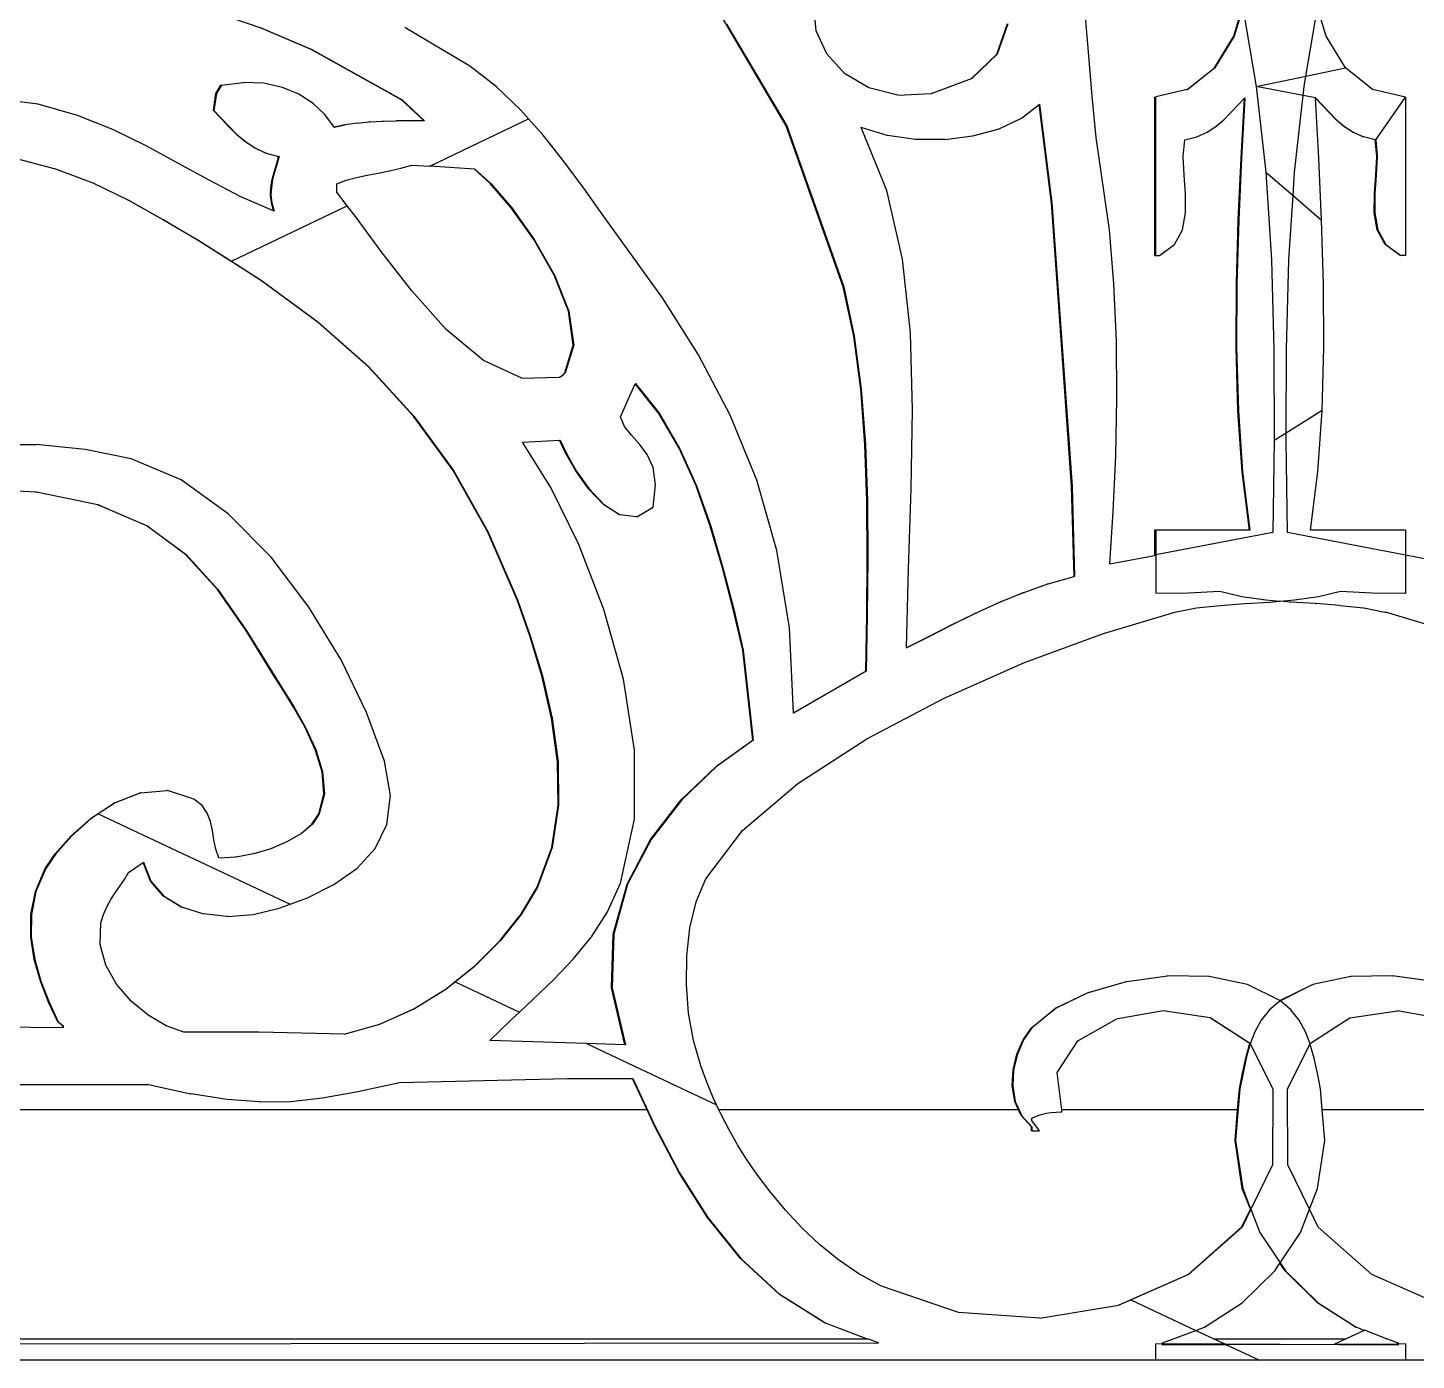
# Model space of a CAD drawing. Header units: inches. Extents: x -2812 to 9774, y -15726 to -746.
# Drawn here: x 3383.35 to 3397.07, y -9231.16 to -9218 of the extents above; entities that cross this region are included whole.
import ezdxf

# ---------------------------------------------------------------- set-up
doc = ezdxf.new("R2010")
doc.units = ezdxf.units.IN
doc.header["$LTSCALE"] = 17
doc.header["$MEASUREMENT"] = 0
doc.layers.add('OUTLINE', color=1, linetype='Continuous', lineweight=25)

# ---------------------------------------------------------------- blocks, each defined once
blk = doc.blocks.new('fddd')
for p, q in [((-505.648, -3281.932), (-506.447, -3280.582)), ((-510.836, -3280.968), (-511.416, -3280.771)), ((-505.353, -3280.993), (-505.375, -3280.745)), ((-502.657, -3281.241), (-502.693, -3280.855)), ((-501.227, -3281.047), (-501.142, -3280.766)), ((-501.138, -3280.766), (-501.223, -3281.047)), ((-501.138, -3280.766), (-501.004, -3281.546)), ((-500.514, -3281.442), (-500.398, -3280.766)), ((-500.313, -3281.047), (-500.398, -3280.766)), ((-510.832, -3280.968), (-510.836, -3280.968)), ((-510.343, -3281.179), (-510.836, -3280.968)), ((-510.832, -3280.968), (-510.338, -3281.179)), ((-508.776, -3281.345), (-509.419, -3280.961)), ((-506.238, -3280.928), (-505.643, -3281.932)), ((-505.248, -3281.223), (-505.353, -3280.993)), ((-503.569, -3281.224), (-503.463, -3280.927)), ((-503.459, -3280.927), (-503.564, -3281.224)), ((-501.417, -3281.359), (-501.227, -3281.047)), ((-501.223, -3281.047), (-501.412, -3281.359)), ((-501.227, -3281.047), (-501.223, -3281.047)), ((-500.123, -3281.359), (-500.313, -3281.047)), ((-509.45, -3281.677), (-510.343, -3281.179)), ((-510.338, -3281.179), (-510.343, -3281.179)), ((-510.338, -3281.179), (-509.445, -3281.677)), ((-505.072, -3281.417), (-505.248, -3281.223)), ((-503.819, -3281.467), (-503.569, -3281.224)), ((-503.564, -3281.224), (-503.815, -3281.467)), ((-503.564, -3281.224), (-503.569, -3281.224)), ((-502.626, -3281.64), (-502.657, -3281.241)), ((-508.515, -3281.545), (-508.776, -3281.345)), ((-504.834, -3281.558), (-505.072, -3281.417)), ((-501.686, -3281.574), (-501.417, -3281.359)), ((-501.413, -3281.36), (-501.681, -3281.574)), ((-501.413, -3281.36), (-501.417, -3281.359)), ((-501.413, -3281.36), (-501.412, -3281.359)), ((-500.514, -3281.442), (-500.123, -3281.359)), ((-499.854, -3281.574), (-500.123, -3281.359)), ((-511.285, -3281.615), (-511.235, -3281.532)), ((-511.231, -3281.532), (-511.28, -3281.615)), ((-511.231, -3281.532), (-511.235, -3281.532)), ((-511.231, -3281.532), (-511.016, -3281.505)), ((-511.016, -3281.505), (-511.012, -3281.505)), ((-511.011, -3281.505), (-511.012, -3281.505)), ((-510.81, -3281.513), (-511.011, -3281.505)), ((-510.627, -3281.554), (-510.81, -3281.513)), ((-510.466, -3281.621), (-510.627, -3281.554)), ((-508.275, -3281.774), (-508.515, -3281.545)), ((-504.213, -3281.615), (-503.819, -3281.467)), ((-503.815, -3281.467), (-503.819, -3281.467)), ((-501.004, -3281.546), (-500.514, -3281.442)), ((-501.004, -3281.546), (-500.91, -3282.389)), ((-500.541, -3281.633), (-501.004, -3281.546)), ((-500.541, -3281.633), (-500.532, -3281.546)), ((-500.532, -3281.546), (-500.514, -3281.442)), ((-513.041, -3281.718), (-513.845, -3281.619)), ((-511.31, -3281.781), (-511.285, -3281.615)), ((-511.28, -3281.615), (-511.305, -3281.781)), ((-511.28, -3281.615), (-511.285, -3281.615)), ((-510.325, -3281.712), (-510.466, -3281.621)), ((-509.445, -3281.677), (-509.45, -3281.677)), ((-509.227, -3281.884), (-509.45, -3281.677)), ((-509.445, -3281.677), (-509.222, -3281.884)), ((-504.545, -3281.629), (-504.834, -3281.558)), ((-504.545, -3281.629), (-504.218, -3281.615)), ((-504.213, -3281.615), (-504.218, -3281.615)), ((-502.587, -3282.048), (-502.626, -3281.64)), ((-502.011, -3281.65), (-501.996, -3281.648)), ((-502.011, -3281.65), (-502.011, -3283.213)), ((-501.996, -3281.671), (-502.011, -3281.65)), ((-501.686, -3281.574), (-501.996, -3281.648)), ((-501.996, -3281.671), (-501.996, -3281.648)), ((-501.996, -3283.213), (-501.996, -3281.671)), ((-501.686, -3281.574), (-501.681, -3281.574)), ((-501.187, -3281.729), (-501.121, -3281.661)), ((-501.154, -3282.251), (-501.121, -3281.661)), ((-501.116, -3281.656), (-501.149, -3282.251)), ((-501.121, -3281.661), (-501.116, -3281.656)), ((-500.626, -3282.389), (-500.541, -3281.633)), ((-500.419, -3281.656), (-500.541, -3281.633)), ((-500.419, -3281.656), (-500.348, -3281.729)), ((-500.419, -3281.661), (-500.419, -3281.656)), ((-500.353, -3281.729), (-500.419, -3281.661)), ((-500.386, -3282.251), (-500.419, -3281.661)), ((-499.529, -3281.65), (-499.854, -3281.574)), ((-499.824, -3282.071), (-499.529, -3281.65)), ((-499.529, -3281.65), (-499.529, -3283.213)), ((-512.654, -3281.83), (-513.041, -3281.718)), ((-512.302, -3281.97), (-512.654, -3281.83)), ((-511.233, -3281.86), (-511.31, -3281.781)), ((-511.305, -3281.781), (-511.31, -3281.781)), ((-511.305, -3281.781), (-511.229, -3281.86)), ((-510.208, -3281.822), (-510.325, -3281.712)), ((-510.115, -3281.946), (-510.208, -3281.822)), ((-508.195, -3281.865), (-508.275, -3281.774)), ((-503.323, -3281.856), (-503.151, -3281.722)), ((-503.151, -3281.722), (-503.147, -3281.718)), ((-503.027, -3282.693), (-503.151, -3281.722)), ((-503.147, -3281.718), (-503.023, -3282.693)), ((-501.325, -3281.873), (-501.255, -3281.802)), ((-501.255, -3281.802), (-501.187, -3281.729)), ((-500.285, -3281.802), (-500.353, -3281.729)), ((-500.353, -3281.729), (-500.348, -3281.729)), ((-500.348, -3281.729), (-500.28, -3281.802)), ((-500.215, -3281.873), (-500.285, -3281.802)), ((-500.28, -3281.802), (-500.285, -3281.802)), ((-500.28, -3281.802), (-500.21, -3281.873)), ((-511.159, -3281.94), (-511.233, -3281.86)), ((-511.229, -3281.86), (-511.233, -3281.86)), ((-511.229, -3281.86), (-511.154, -3281.94)), ((-511.082, -3282.017), (-511.159, -3281.94)), ((-511.154, -3281.94), (-511.159, -3281.94)), ((-511.154, -3281.94), (-511.077, -3282.017)), ((-510.115, -3281.946), (-510.01, -3281.923)), ((-510.01, -3281.923), (-510.115, -3281.946)), ((-510.115, -3281.946), (-510.115, -3281.946)), ((-510.006, -3281.923), (-510.01, -3281.923)), ((-509.893, -3281.906), (-510.006, -3281.923)), ((-509.889, -3281.906), (-509.893, -3281.906)), ((-509.889, -3281.906), (-509.77, -3281.894)), ((-509.765, -3281.894), (-509.77, -3281.894)), ((-509.765, -3281.894), (-509.64, -3281.887)), ((-509.635, -3281.887), (-509.64, -3281.887)), ((-509.635, -3281.887), (-509.505, -3281.884)), ((-509.501, -3281.884), (-509.505, -3281.884)), ((-509.367, -3281.884), (-509.501, -3281.884)), ((-509.367, -3281.884), (-509.365, -3281.884)), ((-509.363, -3281.884), (-509.365, -3281.884)), ((-509.227, -3281.884), (-509.363, -3281.884)), ((-509.222, -3281.884), (-509.227, -3281.884)), ((-509.17, -3282.332), (-508.195, -3281.865)), ((-508.052, -3282.024), (-508.195, -3281.865)), ((-505.643, -3281.932), (-505.648, -3281.932)), ((-505.086, -3283.523), (-505.648, -3281.932)), ((-505.643, -3281.932), (-505.081, -3283.523)), ((-504.907, -3281.946), (-504.907, -3281.948)), ((-504.652, -3282.027), (-504.907, -3281.948)), ((-504.654, -3282.57), (-504.907, -3281.948)), ((-503.804, -3282.033), (-503.546, -3281.961)), ((-503.546, -3281.961), (-503.323, -3281.856)), ((-501.489, -3281.994), (-501.402, -3281.938)), ((-501.402, -3281.938), (-501.325, -3281.873)), ((-500.138, -3281.938), (-500.215, -3281.873)), ((-500.21, -3281.873), (-500.215, -3281.873)), ((-500.21, -3281.873), (-500.133, -3281.938)), ((-500.051, -3281.994), (-500.138, -3281.938)), ((-500.133, -3281.938), (-500.138, -3281.938)), ((-500.133, -3281.938), (-500.046, -3281.994)), ((-511.974, -3282.13), (-512.302, -3281.97)), ((-511.077, -3282.017), (-511.082, -3282.017)), ((-510.998, -3282.089), (-511.082, -3282.017)), ((-511.077, -3282.017), (-510.993, -3282.089)), ((-510.993, -3282.089), (-510.998, -3282.089)), ((-510.903, -3282.151), (-510.998, -3282.089)), ((-510.993, -3282.089), (-510.899, -3282.151)), ((-507.843, -3282.289), (-508.052, -3282.024)), ((-504.647, -3282.027), (-504.652, -3282.027)), ((-504.372, -3282.067), (-504.647, -3282.027)), ((-504.367, -3282.067), (-504.372, -3282.067)), ((-504.086, -3282.069), (-504.367, -3282.067)), ((-504.082, -3282.069), (-504.086, -3282.069)), ((-504.082, -3282.069), (-503.804, -3282.033)), ((-502.456, -3282.961), (-502.587, -3282.048)), ((-501.726, -3282.235), (-501.711, -3282.071)), ((-501.711, -3282.071), (-501.591, -3282.04)), ((-501.591, -3282.04), (-501.489, -3281.994)), ((-499.949, -3282.04), (-500.051, -3281.994)), ((-500.046, -3281.994), (-500.051, -3281.994)), ((-500.046, -3281.994), (-499.945, -3282.04)), ((-499.945, -3282.04), (-499.949, -3282.04)), ((-499.829, -3282.071), (-499.945, -3282.04)), ((-499.814, -3282.235), (-499.829, -3282.071)), ((-499.824, -3282.071), (-499.829, -3282.071)), ((-499.824, -3282.071), (-499.809, -3282.235)), ((-511.661, -3282.301), (-511.974, -3282.13)), ((-510.794, -3282.202), (-510.903, -3282.151)), ((-510.899, -3282.151), (-510.903, -3282.151)), ((-510.899, -3282.151), (-510.789, -3282.202)), ((-510.789, -3282.202), (-510.794, -3282.202)), ((-510.789, -3282.202), (-510.665, -3282.237)), ((-510.687, -3282.314), (-510.665, -3282.237)), ((-510.66, -3282.237), (-510.683, -3282.314)), ((-510.66, -3282.237), (-510.665, -3282.237)), ((-501.717, -3282.417), (-501.726, -3282.235)), ((-499.823, -3282.417), (-499.814, -3282.235)), ((-499.809, -3282.235), (-499.818, -3282.417)), ((-499.809, -3282.235), (-499.814, -3282.235)), ((-512.88, -3282.356), (-513.305, -3282.246)), ((-512.875, -3282.356), (-512.88, -3282.356)), ((-512.498, -3282.499), (-512.875, -3282.356)), ((-511.352, -3282.471), (-511.661, -3282.301)), ((-510.709, -3282.389), (-510.687, -3282.314)), ((-510.683, -3282.314), (-510.705, -3282.389)), ((-510.683, -3282.314), (-510.687, -3282.314)), ((-509.681, -3282.4), (-509.57, -3282.378)), ((-509.57, -3282.378), (-509.457, -3282.352)), ((-509.457, -3282.352), (-509.347, -3282.32)), ((-509.347, -3282.32), (-509.17, -3282.332)), ((-508.731, -3282.361), (-509.17, -3282.332)), ((-508.574, -3282.502), (-508.731, -3282.361)), ((-508.731, -3282.361), (-508.726, -3282.361)), ((-508.726, -3282.361), (-508.569, -3282.502)), ((-507.644, -3282.559), (-507.843, -3282.289)), ((-501.182, -3282.866), (-501.154, -3282.251)), ((-501.149, -3282.251), (-501.177, -3282.862)), ((-501.154, -3282.251), (-501.149, -3282.251)), ((-500.358, -3282.866), (-500.386, -3282.251)), ((-512.146, -3282.669), (-512.498, -3282.499)), ((-512.493, -3282.499), (-512.498, -3282.499)), ((-512.493, -3282.499), (-512.141, -3282.669)), ((-511.039, -3282.633), (-511.352, -3282.471)), ((-510.741, -3282.538), (-510.728, -3282.463)), ((-510.724, -3282.463), (-510.737, -3282.538)), ((-510.728, -3282.463), (-510.709, -3282.389)), ((-510.724, -3282.463), (-510.728, -3282.463)), ((-510.705, -3282.389), (-510.724, -3282.463)), ((-510.705, -3282.389), (-510.709, -3282.389)), ((-510.09, -3282.506), (-509.997, -3282.471)), ((-510.09, -3282.589), (-510.09, -3282.506)), ((-509.997, -3282.471), (-509.897, -3282.443)), ((-509.897, -3282.443), (-509.791, -3282.421)), ((-509.791, -3282.421), (-509.681, -3282.4)), ((-508.366, -3282.744), (-508.574, -3282.502)), ((-508.569, -3282.502), (-508.574, -3282.502)), ((-508.569, -3282.502), (-508.361, -3282.744)), ((-501.703, -3282.606), (-501.717, -3282.417)), ((-500.91, -3282.389), (-500.854, -3283.257)), ((-500.91, -3282.389), (-500.64, -3282.622)), ((-500.64, -3282.622), (-500.626, -3282.389)), ((-499.837, -3282.606), (-499.823, -3282.417)), ((-499.818, -3282.417), (-499.832, -3282.606)), ((-499.818, -3282.417), (-499.823, -3282.417)), ((-510.715, -3282.774), (-511.039, -3282.633)), ((-510.745, -3282.614), (-510.741, -3282.538)), ((-510.741, -3282.614), (-510.745, -3282.614)), ((-510.737, -3282.693), (-510.745, -3282.614)), ((-510.737, -3282.538), (-510.741, -3282.614)), ((-510.737, -3282.538), (-510.741, -3282.538)), ((-510.741, -3282.614), (-510.733, -3282.693)), ((-509.987, -3282.722), (-510.09, -3282.589)), ((-507.452, -3282.828), (-507.644, -3282.559)), ((-504.499, -3283.251), (-504.654, -3282.57)), ((-501.702, -3282.791), (-501.703, -3282.606)), ((-500.681, -3283.257), (-500.64, -3282.622)), ((-500.64, -3282.622), (-500.358, -3282.866)), ((-499.838, -3282.791), (-499.837, -3282.606)), ((-499.832, -3282.606), (-499.837, -3282.606)), ((-499.832, -3282.606), (-499.834, -3282.791)), ((-511.805, -3282.861), (-512.146, -3282.669)), ((-512.141, -3282.669), (-512.146, -3282.669)), ((-512.141, -3282.669), (-511.801, -3282.861)), ((-511.132, -3283.27), (-509.987, -3282.722)), ((-510.715, -3282.774), (-510.737, -3282.693)), ((-510.733, -3282.693), (-510.737, -3282.693)), ((-510.733, -3282.693), (-510.71, -3282.776)), ((-510.71, -3282.776), (-510.715, -3282.774)), ((-509.904, -3282.829), (-509.987, -3282.722)), ((-508.144, -3283.057), (-508.366, -3282.744)), ((-508.361, -3282.744), (-508.366, -3282.744)), ((-508.361, -3282.744), (-508.139, -3283.057)), ((-502.829, -3285.493), (-503.027, -3282.693)), ((-503.027, -3282.693), (-503.023, -3282.693)), ((-503.023, -3282.693), (-502.824, -3285.493)), ((-501.732, -3282.96), (-501.702, -3282.791)), ((-499.808, -3282.96), (-499.838, -3282.791)), ((-499.834, -3282.791), (-499.838, -3282.791)), ((-499.834, -3282.791), (-499.804, -3282.96)), ((-511.459, -3283.066), (-511.805, -3282.861)), ((-511.801, -3282.861), (-511.805, -3282.861)), ((-511.801, -3282.861), (-511.454, -3283.066)), ((-509.653, -3283.173), (-509.904, -3282.829)), ((-507.263, -3283.087), (-507.452, -3282.828)), ((-501.2, -3283.494), (-501.182, -3282.866)), ((-501.177, -3282.866), (-501.195, -3283.494)), ((-501.177, -3282.862), (-501.182, -3282.866)), ((-501.182, -3282.866), (-501.177, -3282.866)), ((-501.177, -3282.862), (-501.177, -3282.866)), ((-500.34, -3283.494), (-500.358, -3282.866)), ((-510.838, -3283.459), (-511.459, -3283.066)), ((-511.454, -3283.066), (-511.459, -3283.066)), ((-511.454, -3283.066), (-511.132, -3283.27)), ((-507.943, -3283.408), (-508.144, -3283.057)), ((-508.139, -3283.057), (-508.144, -3283.057)), ((-508.139, -3283.057), (-507.939, -3283.408)), ((-502.41, -3283.495), (-502.456, -3282.961)), ((-501.811, -3283.104), (-501.732, -3282.96)), ((-499.729, -3283.104), (-499.808, -3282.96)), ((-499.804, -3282.96), (-499.808, -3282.96)), ((-499.804, -3282.96), (-499.724, -3283.104)), ((-509.35, -3283.564), (-509.653, -3283.173)), ((-506.873, -3283.631), (-507.263, -3283.087)), ((-501.959, -3283.212), (-501.811, -3283.104)), ((-499.581, -3283.212), (-499.729, -3283.104)), ((-499.724, -3283.104), (-499.729, -3283.104)), ((-499.724, -3283.104), (-499.576, -3283.212)), ((-511.132, -3283.27), (-510.834, -3283.459)), ((-504.421, -3283.978), (-504.499, -3283.251)), ((-502.011, -3283.213), (-501.996, -3283.213)), ((-501.996, -3283.213), (-501.959, -3283.212)), ((-500.854, -3283.257), (-500.829, -3284.143)), ((-500.706, -3284.143), (-500.681, -3283.257)), ((-499.576, -3283.212), (-499.581, -3283.212)), ((-499.543, -3283.213), (-499.576, -3283.212)), ((-499.529, -3283.213), (-499.543, -3283.213)), ((-510.279, -3283.871), (-510.838, -3283.459)), ((-510.834, -3283.459), (-510.838, -3283.459)), ((-510.834, -3283.459), (-510.274, -3283.871)), ((-507.801, -3283.765), (-507.943, -3283.408)), ((-507.939, -3283.408), (-507.943, -3283.408)), ((-507.939, -3283.408), (-507.797, -3283.765)), ((-509.009, -3283.943), (-509.35, -3283.564)), ((-505.081, -3283.523), (-505.086, -3283.523)), ((-504.982, -3284.011), (-505.086, -3283.523)), ((-505.081, -3283.523), (-504.977, -3284.011)), ((-502.386, -3284.055), (-502.41, -3283.495)), ((-501.203, -3284.123), (-501.2, -3283.494)), ((-501.2, -3283.494), (-501.195, -3283.494)), ((-501.195, -3283.494), (-501.198, -3284.123)), ((-500.337, -3284.123), (-500.34, -3283.494)), ((-506.517, -3284.196), (-506.873, -3283.631)), ((-509.778, -3284.314), (-510.279, -3283.871)), ((-510.274, -3283.871), (-510.279, -3283.871)), ((-510.274, -3283.871), (-509.773, -3284.314)), ((-507.754, -3284.098), (-507.801, -3283.765)), ((-507.797, -3283.765), (-507.801, -3283.765)), ((-507.797, -3283.765), (-507.749, -3284.098)), ((-508.641, -3284.25), (-509.009, -3283.943)), ((-504.912, -3284.533), (-504.982, -3284.011)), ((-504.977, -3284.011), (-504.982, -3284.011)), ((-504.977, -3284.011), (-504.908, -3284.533)), ((-504.4, -3284.739), (-504.421, -3283.978)), ((-507.838, -3284.373), (-507.754, -3284.098)), ((-507.749, -3284.098), (-507.833, -3284.373)), ((-507.749, -3284.098), (-507.754, -3284.098)), ((-502.382, -3284.625), (-502.386, -3284.055)), ((-501.203, -3284.123), (-501.198, -3284.123)), ((-501.185, -3284.745), (-501.203, -3284.123)), ((-501.198, -3284.123), (-501.181, -3284.745)), ((-500.829, -3284.143), (-500.827, -3285.042)), ((-500.708, -3284.967), (-500.706, -3284.143)), ((-500.354, -3284.745), (-500.337, -3284.123)), ((-508.262, -3284.426), (-508.641, -3284.25)), ((-506.202, -3284.792), (-506.517, -3284.196)), ((-509.333, -3284.799), (-509.778, -3284.314)), ((-509.773, -3284.314), (-509.778, -3284.314)), ((-509.773, -3284.314), (-509.328, -3284.799)), ((-508.262, -3284.426), (-507.888, -3284.414)), ((-507.888, -3284.414), (-507.872, -3284.405)), ((-507.883, -3284.414), (-507.888, -3284.414)), ((-507.867, -3284.405), (-507.883, -3284.414)), ((-507.872, -3284.405), (-507.863, -3284.4)), ((-507.867, -3284.405), (-507.872, -3284.405)), ((-507.858, -3284.4), (-507.867, -3284.405)), ((-507.863, -3284.4), (-507.855, -3284.393)), ((-507.858, -3284.4), (-507.863, -3284.4)), ((-507.85, -3284.393), (-507.858, -3284.4)), ((-507.855, -3284.393), (-507.849, -3284.386)), ((-507.85, -3284.393), (-507.855, -3284.393)), ((-507.845, -3284.386), (-507.85, -3284.393)), ((-507.849, -3284.386), (-507.838, -3284.373)), ((-507.845, -3284.386), (-507.849, -3284.386)), ((-507.833, -3284.373), (-507.845, -3284.386)), ((-507.833, -3284.373), (-507.838, -3284.373)), ((-507.288, -3284.808), (-507.141, -3284.48)), ((-507.141, -3284.48), (-507.139, -3284.477)), ((-506.907, -3284.773), (-507.141, -3284.48)), ((-507.139, -3284.477), (-506.902, -3284.773)), ((-504.871, -3285.08), (-504.912, -3284.533)), ((-504.908, -3284.533), (-504.912, -3284.533)), ((-504.908, -3284.533), (-504.867, -3285.08)), ((-502.393, -3285.192), (-502.382, -3284.625)), ((-508.941, -3285.337), (-509.333, -3284.799)), ((-509.328, -3284.799), (-509.333, -3284.799)), ((-509.328, -3284.799), (-508.936, -3285.337)), ((-507.247, -3284.904), (-507.288, -3284.808)), ((-506.708, -3285.115), (-506.907, -3284.773)), ((-506.907, -3284.773), (-506.902, -3284.773)), ((-506.902, -3284.773), (-506.703, -3285.115)), ((-505.941, -3285.432), (-506.202, -3284.792)), ((-504.414, -3285.519), (-504.4, -3284.739)), ((-501.185, -3284.745), (-501.181, -3284.745)), ((-501.143, -3285.35), (-501.185, -3284.745)), ((-501.185, -3284.745), (-501.18, -3284.748)), ((-501.181, -3284.745), (-501.18, -3284.748)), ((-501.18, -3284.748), (-501.139, -3285.35)), ((-500.354, -3284.745), (-500.708, -3284.967)), ((-500.397, -3285.35), (-500.354, -3284.745)), ((-507.179, -3284.989), (-507.247, -3284.904)), ((-500.708, -3284.967), (-500.827, -3285.042)), ((-500.708, -3285.042), (-500.708, -3284.967)), ((-513.552, -3285.079), (-513.06, -3285.081)), ((-512.576, -3285.131), (-513.06, -3285.081)), ((-508.255, -3285.057), (-507.888, -3285.037)), ((-507.976, -3285.506), (-508.255, -3285.057)), ((-507.826, -3285.169), (-507.888, -3285.037)), ((-507.888, -3285.037), (-507.883, -3285.037)), ((-507.883, -3285.037), (-507.821, -3285.169)), ((-507.099, -3285.077), (-507.179, -3284.989)), ((-507.023, -3285.179), (-507.099, -3285.077)), ((-506.54, -3285.489), (-506.708, -3285.115)), ((-506.703, -3285.115), (-506.708, -3285.115)), ((-506.703, -3285.115), (-506.535, -3285.489)), ((-504.867, -3285.08), (-504.871, -3285.08)), ((-504.852, -3285.641), (-504.871, -3285.08)), ((-504.867, -3285.08), (-504.847, -3285.641)), ((-500.827, -3285.042), (-500.841, -3285.949)), ((-500.695, -3285.949), (-500.708, -3285.042)), ((-512.123, -3285.223), (-512.576, -3285.131)), ((-511.627, -3285.43), (-512.123, -3285.223)), ((-507.728, -3285.34), (-507.826, -3285.169)), ((-507.821, -3285.169), (-507.826, -3285.169)), ((-507.821, -3285.169), (-507.724, -3285.34)), ((-506.965, -3285.309), (-507.023, -3285.179)), ((-502.418, -3285.742), (-502.393, -3285.192)), ((-508.601, -3285.938), (-508.941, -3285.337)), ((-508.936, -3285.337), (-508.941, -3285.337)), ((-508.936, -3285.337), (-508.596, -3285.938)), ((-507.602, -3285.518), (-507.728, -3285.34)), ((-507.724, -3285.34), (-507.728, -3285.34)), ((-507.724, -3285.34), (-507.597, -3285.518)), ((-506.941, -3285.478), (-506.965, -3285.309)), ((-501.143, -3285.35), (-501.139, -3285.35)), ((-501.071, -3285.928), (-501.143, -3285.35)), ((-501.139, -3285.35), (-501.067, -3285.928)), ((-500.469, -3285.928), (-500.397, -3285.35)), ((-513.063, -3285.55), (-513.835, -3285.514)), ((-511.163, -3285.765), (-511.627, -3285.43)), ((-507.698, -3286.067), (-507.976, -3285.506)), ((-507.455, -3285.673), (-507.602, -3285.518)), ((-507.597, -3285.518), (-507.602, -3285.518)), ((-507.597, -3285.518), (-507.45, -3285.673)), ((-506.965, -3285.7), (-506.941, -3285.478)), ((-506.399, -3285.887), (-506.54, -3285.489)), ((-506.535, -3285.489), (-506.54, -3285.489)), ((-506.535, -3285.489), (-506.394, -3285.887)), ((-505.743, -3286.128), (-505.941, -3285.432)), ((-504.441, -3286.307), (-504.414, -3285.519)), ((-502.804, -3286.385), (-502.829, -3285.493)), ((-502.824, -3285.493), (-502.829, -3285.493)), ((-502.824, -3285.493), (-502.8, -3286.385)), ((-513.063, -3285.55), (-513.059, -3285.55)), ((-512.45, -3285.676), (-513.059, -3285.55)), ((-507.295, -3285.776), (-507.455, -3285.673)), ((-507.45, -3285.673), (-507.455, -3285.673)), ((-507.45, -3285.673), (-507.291, -3285.776)), ((-504.847, -3285.641), (-504.852, -3285.641)), ((-504.849, -3286.208), (-504.852, -3285.641)), ((-504.847, -3285.641), (-504.844, -3286.208)), ((-511.968, -3285.885), (-512.45, -3285.676)), ((-512.445, -3285.676), (-512.45, -3285.676)), ((-512.445, -3285.676), (-511.963, -3285.885)), ((-510.74, -3286.194), (-511.163, -3285.765)), ((-507.291, -3285.776), (-507.295, -3285.776)), ((-507.131, -3285.795), (-507.291, -3285.776)), ((-507.126, -3285.795), (-507.131, -3285.795)), ((-507.126, -3285.795), (-506.965, -3285.7)), ((-502.452, -3286.259), (-502.418, -3285.742)), ((-511.585, -3286.167), (-511.968, -3285.885)), ((-511.963, -3285.885), (-511.968, -3285.885)), ((-511.963, -3285.885), (-511.58, -3286.167)), ((-508.309, -3286.613), (-508.601, -3285.938)), ((-508.596, -3285.938), (-508.601, -3285.938)), ((-508.596, -3285.938), (-508.305, -3286.613)), ((-506.279, -3286.297), (-506.399, -3285.887)), ((-506.394, -3285.887), (-506.399, -3285.887)), ((-506.394, -3285.887), (-506.274, -3286.297)), ((-501.996, -3285.928), (-502.011, -3285.928)), ((-502.011, -3285.928), (-502.011, -3286.175)), ((-501.996, -3285.928), (-501.997, -3286.171)), ((-501.071, -3285.928), (-501.996, -3285.928)), ((-501.067, -3285.928), (-501.071, -3285.928)), ((-499.529, -3285.928), (-500.469, -3285.928)), ((-499.529, -3285.928), (-499.529, -3286.174)), ((-507.45, -3286.709), (-507.698, -3286.067)), ((-500.841, -3285.949), (-501.997, -3286.171)), ((-499.529, -3286.174), (-500.695, -3285.949)), ((-511.27, -3286.512), (-511.585, -3286.167)), ((-511.58, -3286.167), (-511.585, -3286.167)), ((-511.58, -3286.167), (-511.265, -3286.512)), ((-510.365, -3286.687), (-510.74, -3286.194)), ((-505.618, -3286.89), (-505.743, -3286.128)), ((-504.854, -3286.77), (-504.849, -3286.208)), ((-504.844, -3286.208), (-504.849, -3286.208)), ((-504.844, -3286.208), (-504.849, -3286.77)), ((-502.452, -3286.259), (-502.011, -3286.175)), ((-502.011, -3286.175), (-501.997, -3286.171)), ((-501.997, -3286.171), (-501.997, -3286.548)), ((-499.529, -3286.174), (-499.529, -3286.548)), ((-499.088, -3286.259), (-499.529, -3286.174)), ((-506.173, -3286.708), (-506.279, -3286.297)), ((-506.274, -3286.297), (-506.279, -3286.297)), ((-506.274, -3286.297), (-506.168, -3286.708)), ((-504.461, -3287.087), (-504.441, -3286.307)), ((-503.309, -3286.546), (-503.064, -3286.457)), ((-503.059, -3286.457), (-503.064, -3286.457)), ((-503.059, -3286.457), (-502.804, -3286.385)), ((-502.8, -3286.385), (-502.804, -3286.385)), ((-510.99, -3286.913), (-511.27, -3286.512)), ((-511.265, -3286.512), (-511.27, -3286.512)), ((-511.265, -3286.512), (-510.985, -3286.913)), ((-508.183, -3286.97), (-508.309, -3286.613)), ((-508.305, -3286.613), (-508.309, -3286.613)), ((-508.305, -3286.613), (-508.178, -3286.97)), ((-503.556, -3286.645), (-503.314, -3286.546)), ((-503.309, -3286.546), (-503.552, -3286.645)), ((-503.309, -3286.546), (-503.314, -3286.546)), ((-501.997, -3286.548), (-501.674, -3286.544)), ((-501.674, -3286.544), (-501.364, -3286.53)), ((-501.364, -3286.53), (-501.146, -3286.582)), ((-501.146, -3286.582), (-500.91, -3286.615)), ((-500.91, -3286.615), (-500.77, -3286.627)), ((-500.87, -3286.636), (-500.77, -3286.627)), ((-500.768, -3286.627), (-500.77, -3286.627)), ((-500.768, -3286.627), (-500.625, -3286.615)), ((-500.67, -3286.636), (-500.768, -3286.627)), ((-500.625, -3286.615), (-500.39, -3286.582)), ((-500.39, -3286.582), (-500.171, -3286.53)), ((-500.171, -3286.53), (-499.861, -3286.544)), ((-499.861, -3286.544), (-499.538, -3286.548)), ((-499.538, -3286.548), (-499.529, -3286.548)), ((-510.048, -3287.208), (-510.365, -3286.687)), ((-507.257, -3287.397), (-507.45, -3286.709)), ((-506.078, -3287.11), (-506.173, -3286.708)), ((-506.168, -3286.708), (-506.173, -3286.708)), ((-506.168, -3286.708), (-506.073, -3287.11)), ((-504.863, -3287.318), (-504.854, -3286.77)), ((-504.849, -3286.77), (-504.858, -3287.318)), ((-504.849, -3286.77), (-504.854, -3286.77)), ((-504.021, -3286.865), (-503.792, -3286.753)), ((-503.787, -3286.753), (-504.016, -3286.865)), ((-503.792, -3286.753), (-503.556, -3286.645)), ((-503.787, -3286.753), (-503.792, -3286.753)), ((-503.552, -3286.645), (-503.787, -3286.753)), ((-503.552, -3286.645), (-503.556, -3286.645)), ((-502.515, -3286.947), (-501.808, -3286.737)), ((-501.808, -3286.737), (-501.594, -3286.695)), ((-501.594, -3286.695), (-501.362, -3286.669)), ((-501.362, -3286.669), (-501.118, -3286.652)), ((-501.118, -3286.652), (-500.87, -3286.636)), ((-500.67, -3286.636), (-500.665, -3286.636)), ((-500.422, -3286.652), (-500.665, -3286.636)), ((-500.422, -3286.652), (-500.417, -3286.652)), ((-500.178, -3286.669), (-500.417, -3286.652)), ((-500.178, -3286.669), (-500.174, -3286.669)), ((-500.174, -3286.669), (-499.946, -3286.695)), ((-499.946, -3286.695), (-499.941, -3286.695)), ((-499.941, -3286.695), (-499.732, -3286.737)), ((-499.732, -3286.737), (-499.727, -3286.737)), ((-499.024, -3286.947), (-499.727, -3286.737)), ((-505.577, -3287.73), (-505.618, -3286.89)), ((-504.245, -3286.979), (-504.021, -3286.865)), ((-504.016, -3286.865), (-504.241, -3286.979)), ((-504.016, -3286.865), (-504.021, -3286.865)), ((-510.715, -3287.359), (-510.99, -3286.913)), ((-510.985, -3286.913), (-510.99, -3286.913)), ((-510.985, -3286.913), (-510.71, -3287.359)), ((-508.064, -3287.364), (-508.183, -3286.97)), ((-508.178, -3286.97), (-508.183, -3286.97)), ((-508.178, -3286.97), (-508.059, -3287.364)), ((-504.461, -3287.087), (-504.245, -3286.979)), ((-504.241, -3286.979), (-504.461, -3287.09)), ((-504.241, -3286.979), (-504.245, -3286.979)), ((-503.293, -3287.234), (-502.515, -3286.947)), ((-505.978, -3288.002), (-506.078, -3287.11)), ((-506.073, -3287.11), (-506.078, -3287.11)), ((-506.073, -3287.11), (-505.974, -3288.002)), ((-504.461, -3287.09), (-504.461, -3287.087)), ((-509.796, -3287.727), (-510.048, -3287.208)), ((-505.577, -3287.73), (-504.863, -3287.318)), ((-504.858, -3287.318), (-505.577, -3287.733)), ((-504.858, -3287.318), (-504.863, -3287.318)), ((-504.089, -3287.585), (-503.293, -3287.234)), ((-510.627, -3287.497), (-510.715, -3287.359)), ((-510.71, -3287.359), (-510.715, -3287.359)), ((-510.71, -3287.359), (-510.622, -3287.497)), ((-507.968, -3287.782), (-508.064, -3287.364)), ((-508.059, -3287.364), (-508.064, -3287.364)), ((-508.059, -3287.364), (-507.963, -3287.782)), ((-507.148, -3288.099), (-507.257, -3287.397)), ((-510.517, -3287.673), (-510.627, -3287.497)), ((-510.622, -3287.497), (-510.627, -3287.497)), ((-510.622, -3287.497), (-510.512, -3287.673)), ((-504.854, -3287.988), (-504.089, -3287.585)), ((-510.403, -3287.874), (-510.517, -3287.673)), ((-510.512, -3287.673), (-510.517, -3287.673)), ((-510.512, -3287.673), (-510.398, -3287.874)), ((-509.619, -3288.209), (-509.796, -3287.727)), ((-505.577, -3287.733), (-505.577, -3287.73)), ((-507.909, -3288.213), (-507.968, -3287.782)), ((-507.963, -3287.782), (-507.968, -3287.782)), ((-507.963, -3287.782), (-507.904, -3288.213)), ((-510.303, -3288.092), (-510.403, -3287.874)), ((-510.398, -3287.874), (-510.403, -3287.874)), ((-510.398, -3287.874), (-510.298, -3288.092)), ((-506.341, -3288.261), (-505.978, -3288.002)), ((-505.974, -3288.002), (-506.337, -3288.261)), ((-505.974, -3288.002), (-505.978, -3288.002)), ((-505.535, -3288.428), (-504.854, -3287.988)), ((-510.235, -3288.313), (-510.303, -3288.092)), ((-510.298, -3288.092), (-510.303, -3288.092)), ((-510.298, -3288.092), (-510.231, -3288.313)), ((-507.149, -3288.782), (-507.148, -3288.099)), ((-509.56, -3288.547), (-509.619, -3288.209)), ((-507.903, -3288.643), (-507.909, -3288.213)), ((-507.904, -3288.213), (-507.909, -3288.213)), ((-507.904, -3288.213), (-507.899, -3288.643)), ((-506.687, -3288.589), (-506.341, -3288.261)), ((-506.337, -3288.261), (-506.682, -3288.589)), ((-506.337, -3288.261), (-506.341, -3288.261)), ((-510.218, -3288.529), (-510.235, -3288.313)), ((-510.231, -3288.313), (-510.235, -3288.313)), ((-510.231, -3288.313), (-510.213, -3288.529)), ((-512.286, -3288.62), (-512.032, -3288.52)), ((-512.027, -3288.52), (-512.281, -3288.62)), ((-512.027, -3288.52), (-512.032, -3288.52)), ((-512.027, -3288.52), (-511.769, -3288.499)), ((-511.769, -3288.499), (-511.768, -3288.499)), ((-511.764, -3288.499), (-511.769, -3288.499)), ((-511.503, -3288.583), (-511.764, -3288.499)), ((-510.268, -3288.728), (-510.218, -3288.529)), ((-510.213, -3288.529), (-510.264, -3288.728)), ((-510.213, -3288.529), (-510.218, -3288.529)), ((-509.596, -3288.832), (-509.56, -3288.547)), ((-506.082, -3288.893), (-505.535, -3288.428)), ((-512.518, -3288.772), (-512.286, -3288.62)), ((-512.281, -3288.62), (-512.447, -3288.728)), ((-512.281, -3288.62), (-512.286, -3288.62)), ((-511.422, -3288.646), (-511.503, -3288.583)), ((-511.37, -3288.721), (-511.422, -3288.646)), ((-507.966, -3289.061), (-507.903, -3288.643)), ((-507.899, -3288.643), (-507.961, -3289.061)), ((-507.899, -3288.643), (-507.903, -3288.643)), ((-506.989, -3288.98), (-506.687, -3288.589)), ((-506.682, -3288.589), (-506.984, -3288.98)), ((-506.682, -3288.589), (-506.687, -3288.589)), ((-512.717, -3288.948), (-512.518, -3288.772)), ((-512.513, -3288.772), (-512.712, -3288.948)), ((-512.513, -3288.772), (-512.518, -3288.772)), ((-512.447, -3288.728), (-512.513, -3288.772)), ((-512.447, -3288.728), (-510.551, -3289.62)), ((-511.338, -3288.804), (-511.37, -3288.721)), ((-511.32, -3288.893), (-511.338, -3288.804)), ((-510.443, -3288.921), (-510.336, -3288.829)), ((-510.331, -3288.829), (-510.438, -3288.921)), ((-510.336, -3288.829), (-510.268, -3288.728)), ((-510.331, -3288.829), (-510.336, -3288.829)), ((-510.264, -3288.728), (-510.331, -3288.829)), ((-510.264, -3288.728), (-510.268, -3288.728)), ((-507.288, -3289.412), (-507.149, -3288.782)), ((-512.872, -3289.122), (-512.717, -3288.948)), ((-512.712, -3288.948), (-512.867, -3289.122)), ((-512.712, -3288.948), (-512.717, -3288.948)), ((-511.305, -3288.985), (-511.32, -3288.893)), ((-510.581, -3289.002), (-510.443, -3288.921)), ((-510.438, -3288.921), (-510.576, -3289.002)), ((-510.438, -3288.921), (-510.443, -3288.921)), ((-509.712, -3289.07), (-509.596, -3288.832)), ((-506.445, -3289.371), (-506.082, -3288.893)), ((-511.286, -3289.076), (-511.305, -3288.985)), ((-511.256, -3289.163), (-511.286, -3289.076)), ((-510.908, -3289.119), (-510.74, -3289.069)), ((-510.74, -3289.069), (-510.581, -3289.002)), ((-510.736, -3289.069), (-510.74, -3289.069)), ((-510.576, -3289.002), (-510.736, -3289.069)), ((-510.576, -3289.002), (-510.581, -3289.002)), ((-509.891, -3289.267), (-509.712, -3289.07)), ((-508.111, -3289.454), (-507.966, -3289.061)), ((-507.961, -3289.061), (-508.106, -3289.454)), ((-507.961, -3289.061), (-507.966, -3289.061)), ((-507.221, -3289.424), (-506.989, -3288.98)), ((-506.984, -3288.98), (-507.216, -3289.424)), ((-506.984, -3288.98), (-506.989, -3288.98)), ((-512.971, -3289.267), (-512.872, -3289.122)), ((-512.867, -3289.122), (-512.966, -3289.267)), ((-512.867, -3289.122), (-512.872, -3289.122)), ((-512.148, -3289.309), (-512.003, -3289.208)), ((-512.003, -3289.208), (-511.999, -3289.205)), ((-511.932, -3289.393), (-512.003, -3289.208)), ((-511.999, -3289.205), (-511.927, -3289.393)), ((-511.256, -3289.163), (-511.089, -3289.152)), ((-511.084, -3289.152), (-511.089, -3289.152)), ((-511.084, -3289.152), (-510.913, -3289.119)), ((-510.908, -3289.119), (-510.913, -3289.119)), ((-513.067, -3289.494), (-512.971, -3289.267)), ((-512.966, -3289.267), (-513.063, -3289.494)), ((-512.966, -3289.267), (-512.971, -3289.267)), ((-512.233, -3289.441), (-512.189, -3289.376)), ((-512.189, -3289.376), (-512.148, -3289.309)), ((-510.119, -3289.427), (-509.891, -3289.267)), ((-506.538, -3289.597), (-506.445, -3289.371)), ((-513.112, -3289.721), (-513.067, -3289.494)), ((-513.063, -3289.494), (-513.108, -3289.721)), ((-513.063, -3289.494), (-513.067, -3289.494)), ((-512.323, -3289.575), (-512.279, -3289.507)), ((-512.279, -3289.507), (-512.233, -3289.441)), ((-511.803, -3289.541), (-511.932, -3289.393)), ((-511.927, -3289.393), (-511.932, -3289.393)), ((-511.927, -3289.393), (-511.798, -3289.541)), ((-510.381, -3289.557), (-510.119, -3289.427)), ((-508.272, -3289.721), (-508.111, -3289.454)), ((-508.106, -3289.454), (-508.267, -3289.721)), ((-508.106, -3289.454), (-508.111, -3289.454)), ((-507.416, -3289.696), (-507.288, -3289.412)), ((-507.358, -3289.916), (-507.221, -3289.424)), ((-507.216, -3289.424), (-507.353, -3289.916)), ((-507.216, -3289.424), (-507.221, -3289.424)), ((-512.397, -3289.722), (-512.363, -3289.646)), ((-512.363, -3289.646), (-512.323, -3289.575)), ((-511.626, -3289.65), (-511.803, -3289.541)), ((-511.798, -3289.541), (-511.803, -3289.541)), ((-511.798, -3289.541), (-511.622, -3289.65)), ((-511.622, -3289.65), (-511.626, -3289.65)), ((-511.414, -3289.717), (-511.622, -3289.65)), ((-510.66, -3289.661), (-510.551, -3289.62)), ((-510.551, -3289.62), (-510.381, -3289.557)), ((-506.6, -3289.853), (-506.538, -3289.597)), ((-513.114, -3289.946), (-513.112, -3289.721)), ((-513.108, -3289.721), (-513.112, -3289.721)), ((-513.108, -3289.721), (-513.109, -3289.946)), ((-512.421, -3289.806), (-512.397, -3289.722)), ((-511.409, -3289.717), (-511.414, -3289.717)), ((-511.176, -3289.742), (-511.409, -3289.717)), ((-511.173, -3289.741), (-511.176, -3289.742)), ((-511.171, -3289.742), (-511.173, -3289.741)), ((-511.171, -3289.742), (-510.918, -3289.723)), ((-510.918, -3289.723), (-510.66, -3289.661)), ((-508.48, -3289.983), (-508.272, -3289.721)), ((-508.267, -3289.721), (-508.475, -3289.983)), ((-508.267, -3289.721), (-508.272, -3289.721)), ((-507.573, -3289.944), (-507.416, -3289.696)), ((-512.43, -3290.019), (-512.421, -3289.806)), ((-507.374, -3290.447), (-507.358, -3289.916)), ((-507.353, -3289.916), (-507.369, -3290.447)), ((-507.353, -3289.916), (-507.358, -3289.916)), ((-506.632, -3290.129), (-506.6, -3289.853)), ((-513.08, -3290.167), (-513.114, -3289.946)), ((-513.109, -3289.946), (-513.114, -3289.946)), ((-513.109, -3289.946), (-513.075, -3290.167)), ((-512.374, -3290.223), (-512.43, -3290.019)), ((-508.729, -3290.233), (-508.48, -3289.983)), ((-508.475, -3289.983), (-508.725, -3290.233)), ((-508.475, -3289.983), (-508.48, -3289.983)), ((-507.753, -3290.165), (-507.573, -3289.944)), ((-513.019, -3290.381), (-513.08, -3290.167)), ((-513.075, -3290.167), (-513.08, -3290.167)), ((-513.075, -3290.167), (-513.014, -3290.381)), ((-507.949, -3290.369), (-507.753, -3290.165)), ((-506.636, -3290.413), (-506.632, -3290.129)), ((-512.266, -3290.412), (-512.374, -3290.223)), ((-509.014, -3290.459), (-508.729, -3290.233)), ((-508.725, -3290.233), (-508.919, -3290.388)), ((-508.725, -3290.233), (-508.729, -3290.233)), ((-502.283, -3290.383), (-501.881, -3290.328)), ((-501.876, -3290.328), (-501.881, -3290.328)), ((-501.469, -3290.336), (-501.876, -3290.328)), ((-501.09, -3290.415), (-501.469, -3290.336)), ((-500.071, -3290.336), (-500.445, -3290.415)), ((-500.071, -3290.336), (-500.066, -3290.336)), ((-499.664, -3290.328), (-500.066, -3290.336)), ((-499.664, -3290.328), (-499.659, -3290.328)), ((-499.252, -3290.383), (-499.659, -3290.328)), ((-512.939, -3290.587), (-513.019, -3290.381)), ((-513.014, -3290.381), (-513.019, -3290.381)), ((-513.014, -3290.381), (-512.934, -3290.587)), ((-512.122, -3290.579), (-512.266, -3290.412)), ((-509.328, -3290.653), (-509.014, -3290.459)), ((-509.009, -3290.459), (-509.323, -3290.653)), ((-509.009, -3290.459), (-509.014, -3290.459)), ((-508.919, -3290.388), (-509.009, -3290.459)), ((-508.919, -3290.388), (-508.286, -3290.686)), ((-508.156, -3290.565), (-507.949, -3290.369)), ((-507.243, -3291.009), (-507.374, -3290.447)), ((-507.369, -3290.447), (-507.374, -3290.447)), ((-507.369, -3290.447), (-507.238, -3291.009)), ((-506.614, -3290.696), (-506.636, -3290.413)), ((-502.661, -3290.493), (-502.288, -3290.383)), ((-502.283, -3290.383), (-502.288, -3290.383)), ((-500.77, -3290.572), (-501.09, -3290.415)), ((-500.77, -3290.572), (-500.45, -3290.415)), ((-500.445, -3290.415), (-500.766, -3290.574)), ((-500.45, -3290.415), (-500.445, -3290.415)), ((-512.847, -3290.781), (-512.939, -3290.587)), ((-512.934, -3290.587), (-512.939, -3290.587)), ((-512.934, -3290.587), (-512.842, -3290.781)), ((-511.953, -3290.718), (-512.122, -3290.579)), ((-508.286, -3290.686), (-508.156, -3290.565)), ((-502.988, -3290.649), (-502.666, -3290.493)), ((-502.661, -3290.493), (-502.983, -3290.649)), ((-502.661, -3290.493), (-502.666, -3290.493)), ((-500.769, -3290.574), (-500.874, -3290.663)), ((-500.769, -3290.574), (-500.77, -3290.572)), ((-500.766, -3290.574), (-500.769, -3290.574)), ((-500.661, -3290.663), (-500.766, -3290.574)), ((-511.776, -3290.822), (-511.953, -3290.718)), ((-509.665, -3290.805), (-509.328, -3290.653)), ((-509.323, -3290.653), (-509.661, -3290.805)), ((-509.323, -3290.653), (-509.328, -3290.653)), ((-508.368, -3290.762), (-508.286, -3290.686)), ((-506.566, -3290.967), (-506.614, -3290.696)), ((-503.226, -3290.843), (-502.988, -3290.649)), ((-502.983, -3290.649), (-503.221, -3290.843)), ((-502.983, -3290.649), (-502.988, -3290.649)), ((-501.925, -3290.673), (-502.39, -3290.757)), ((-501.461, -3290.743), (-501.925, -3290.673)), ((-501.456, -3290.743), (-501.461, -3290.743)), ((-501.071, -3290.992), (-501.461, -3290.743)), ((-501.456, -3290.743), (-501.066, -3290.992)), ((-500.874, -3290.663), (-500.956, -3290.766)), ((-500.579, -3290.766), (-500.661, -3290.663)), ((-500.469, -3290.992), (-500.079, -3290.743)), ((-500.079, -3290.743), (-499.61, -3290.673)), ((-499.15, -3290.757), (-499.61, -3290.673)), ((-512.798, -3290.843), (-517.058, -3290.781)), ((-512.798, -3290.823), (-512.847, -3290.781)), ((-512.842, -3290.781), (-512.847, -3290.781)), ((-512.842, -3290.781), (-512.793, -3290.823)), ((-512.798, -3290.843), (-512.798, -3290.823)), ((-512.793, -3290.823), (-512.798, -3290.823)), ((-512.793, -3290.843), (-512.798, -3290.843)), ((-512.793, -3290.823), (-512.793, -3290.843)), ((-511.603, -3290.885), (-511.776, -3290.822)), ((-510.859, -3290.885), (-511.603, -3290.885)), ((-510.016, -3290.905), (-510.859, -3290.885)), ((-510.016, -3290.905), (-509.665, -3290.805)), ((-509.661, -3290.805), (-509.665, -3290.805)), ((-508.577, -3290.968), (-508.368, -3290.762)), ((-503.308, -3290.961), (-503.226, -3290.843)), ((-503.221, -3290.843), (-503.304, -3290.961)), ((-503.221, -3290.843), (-503.226, -3290.843)), ((-502.768, -3290.969), (-502.39, -3290.757)), ((-501.018, -3290.88), (-501.063, -3290.999)), ((-500.956, -3290.766), (-501.018, -3290.88)), ((-500.517, -3290.88), (-500.579, -3290.766)), ((-500.472, -3290.999), (-500.517, -3290.88)), ((-507.623, -3290.997), (-508.577, -3290.968)), ((-507.623, -3290.997), (-506.337, -3291.602)), ((-507.243, -3291.009), (-507.623, -3290.997)), ((-507.238, -3291.009), (-507.243, -3291.009)), ((-506.494, -3291.217), (-506.566, -3290.967)), ((-503.37, -3291.103), (-503.308, -3290.961)), ((-503.304, -3290.961), (-503.365, -3291.103)), ((-503.304, -3290.961), (-503.308, -3290.961)), ((-502.973, -3291.283), (-502.768, -3290.969)), ((-501.108, -3291.142), (-501.07, -3291.006)), ((-501.066, -3291.006), (-501.103, -3291.142)), ((-501.066, -3290.992), (-501.071, -3290.992)), ((-501.068, -3290.999), (-501.071, -3290.992)), ((-501.07, -3291.006), (-501.068, -3290.999)), ((-501.07, -3291.006), (-501.066, -3291.006)), ((-501.068, -3290.999), (-501.066, -3290.993)), ((-501.065, -3291.004), (-501.068, -3290.999)), ((-501.066, -3290.992), (-501.066, -3290.993)), ((-501.066, -3290.993), (-501.063, -3290.999)), ((-501.065, -3291.004), (-501.066, -3291.006)), ((-501.063, -3290.999), (-501.065, -3291.004)), ((-501.063, -3290.999), (-500.841, -3291.445)), ((-500.695, -3291.445), (-500.472, -3290.999)), ((-500.472, -3290.999), (-500.469, -3290.992)), ((-500.47, -3291.006), (-500.472, -3290.999)), ((-500.432, -3291.142), (-500.47, -3291.006)), ((-503.407, -3291.257), (-503.37, -3291.103)), ((-503.365, -3291.103), (-503.402, -3291.257)), ((-503.365, -3291.103), (-503.37, -3291.103)), ((-501.14, -3291.289), (-501.108, -3291.142)), ((-501.103, -3291.142), (-501.135, -3291.289)), ((-501.108, -3291.142), (-501.103, -3291.142)), ((-500.4, -3291.289), (-500.432, -3291.142)), ((-506.433, -3291.38), (-506.494, -3291.217)), ((-503.415, -3291.416), (-503.407, -3291.257)), ((-503.402, -3291.257), (-503.41, -3291.416)), ((-503.402, -3291.257), (-503.407, -3291.257)), ((-502.926, -3291.653), (-502.973, -3291.283)), ((-501.171, -3291.445), (-501.14, -3291.289)), ((-501.135, -3291.289), (-501.166, -3291.445)), ((-501.14, -3291.289), (-501.135, -3291.289)), ((-500.369, -3291.445), (-500.4, -3291.289)), ((-522.613, -3291.382), (-511.955, -3291.403)), ((-511.95, -3291.403), (-511.955, -3291.403)), ((-511.95, -3291.403), (-511.534, -3291.493)), ((-509.881, -3291.47), (-509.47, -3291.382)), ((-509.47, -3291.382), (-507.809, -3291.341)), ((-507.809, -3291.341), (-507.169, -3291.341)), ((-507.169, -3291.341), (-507.164, -3291.341)), ((-507.024, -3291.653), (-507.169, -3291.341)), ((-507.164, -3291.341), (-506.946, -3291.81)), ((-506.366, -3291.541), (-506.433, -3291.38)), ((-503.41, -3291.416), (-503.415, -3291.416)), ((-503.39, -3291.569), (-503.415, -3291.416)), ((-503.41, -3291.416), (-503.385, -3291.569)), ((-511.529, -3291.493), (-511.534, -3291.493)), ((-511.177, -3291.55), (-511.529, -3291.493)), ((-511.172, -3291.55), (-511.177, -3291.55)), ((-510.857, -3291.574), (-511.172, -3291.55)), ((-510.853, -3291.574), (-510.548, -3291.568)), ((-510.548, -3291.568), (-510.232, -3291.532)), ((-510.232, -3291.532), (-509.881, -3291.47)), ((-506.337, -3291.602), (-506.366, -3291.541)), ((-503.385, -3291.569), (-503.39, -3291.569)), ((-503.352, -3291.653), (-503.39, -3291.569)), ((-503.385, -3291.569), (-503.347, -3291.653)), ((-501.166, -3291.445), (-501.208, -3291.954)), ((-501.188, -3291.653), (-501.171, -3291.445)), ((-501.171, -3291.445), (-501.166, -3291.445)), ((-500.841, -3291.445), (-500.844, -3292.196)), ((-500.691, -3292.196), (-500.695, -3291.445)), ((-500.352, -3291.653), (-500.369, -3291.445)), ((-507.024, -3291.653), (-523.499, -3291.653)), ((-510.854, -3291.574), (-510.857, -3291.574)), ((-510.853, -3291.574), (-510.854, -3291.574)), ((-506.951, -3291.81), (-507.024, -3291.653)), ((-506.314, -3291.653), (-506.337, -3291.602)), ((-503.352, -3291.653), (-506.314, -3291.653)), ((-506.293, -3291.698), (-506.314, -3291.653)), ((-506.214, -3291.85), (-506.293, -3291.698)), ((-503.347, -3291.653), (-503.352, -3291.653)), ((-503.328, -3291.706), (-503.352, -3291.653)), ((-503.347, -3291.653), (-503.324, -3291.706)), ((-503.324, -3291.706), (-503.328, -3291.706)), ((-503.226, -3291.818), (-503.328, -3291.706)), ((-503.324, -3291.706), (-503.221, -3291.818)), ((-503.185, -3291.719), (-503.15, -3291.705)), ((-503.15, -3291.705), (-503.115, -3291.693)), ((-503.115, -3291.693), (-503.077, -3291.685)), ((-503.077, -3291.685), (-503.034, -3291.678)), ((-503.034, -3291.678), (-502.983, -3291.674)), ((-502.983, -3291.674), (-502.924, -3291.673)), ((-501.188, -3291.653), (-502.926, -3291.653)), ((-502.924, -3291.673), (-502.926, -3291.653)), ((-501.213, -3291.954), (-501.188, -3291.653)), ((-498.614, -3291.653), (-500.352, -3291.653)), ((-500.327, -3291.954), (-500.352, -3291.653)), ((-506.946, -3291.81), (-506.951, -3291.81)), ((-506.707, -3292.273), (-506.951, -3291.81)), ((-506.946, -3291.81), (-506.703, -3292.273)), ((-503.221, -3291.818), (-503.226, -3291.818)), ((-503.226, -3291.859), (-503.226, -3291.818)), ((-503.221, -3291.735), (-503.185, -3291.719)), ((-503.221, -3291.756), (-503.221, -3291.735)), ((-503.147, -3291.859), (-503.221, -3291.756)), ((-503.221, -3291.818), (-503.221, -3291.859)), ((-506.131, -3291.997), (-506.214, -3291.85)), ((-503.221, -3291.859), (-503.226, -3291.859)), ((-503.221, -3291.859), (-503.147, -3291.859)), ((-501.213, -3291.954), (-501.208, -3291.954)), ((-501.142, -3292.43), (-501.213, -3291.954)), ((-501.208, -3291.954), (-501.137, -3292.43)), ((-500.398, -3292.43), (-500.327, -3291.954)), ((-506.042, -3292.139), (-506.131, -3291.997)), ((-505.949, -3292.274), (-506.042, -3292.139)), ((-500.844, -3292.196), (-501.057, -3292.634)), ((-500.478, -3292.634), (-500.691, -3292.196)), ((-506.703, -3292.273), (-506.707, -3292.273)), ((-506.428, -3292.715), (-506.707, -3292.273)), ((-506.703, -3292.273), (-506.423, -3292.715)), ((-505.805, -3292.465), (-505.949, -3292.274)), ((-505.654, -3292.647), (-505.805, -3292.465)), ((-501.142, -3292.43), (-501.137, -3292.43)), ((-501.062, -3292.634), (-501.142, -3292.43)), ((-501.137, -3292.43), (-501.06, -3292.628)), ((-500.478, -3292.634), (-500.398, -3292.43)), ((-505.493, -3292.819), (-505.654, -3292.647)), ((-501.149, -3292.811), (-501.062, -3292.634)), ((-501.06, -3292.639), (-501.144, -3292.811)), ((-501.062, -3292.634), (-501.06, -3292.628)), ((-501.06, -3292.639), (-501.062, -3292.634)), ((-501.06, -3292.628), (-501.057, -3292.634)), ((-501.057, -3292.634), (-501.06, -3292.639)), ((-501.057, -3292.634), (-500.968, -3292.863)), ((-500.567, -3292.863), (-500.478, -3292.634)), ((-500.391, -3292.811), (-500.478, -3292.634)), ((-506.423, -3292.715), (-506.428, -3292.715)), ((-506.102, -3293.119), (-506.428, -3292.715)), ((-506.423, -3292.715), (-506.097, -3293.119)), ((-505.32, -3292.982), (-505.493, -3292.819)), ((-501.678, -3293.277), (-501.149, -3292.811)), ((-501.144, -3292.811), (-501.673, -3293.277)), ((-501.144, -3292.811), (-501.149, -3292.811)), ((-500.968, -3292.863), (-500.768, -3293.163)), ((-500.768, -3293.163), (-500.567, -3292.863)), ((-499.862, -3293.277), (-500.391, -3292.811)), ((-505.133, -3293.132), (-505.32, -3292.982)), ((-506.097, -3293.119), (-506.102, -3293.119)), ((-505.719, -3293.471), (-506.102, -3293.119)), ((-506.097, -3293.119), (-505.714, -3293.471)), ((-504.93, -3293.27), (-505.133, -3293.132)), ((-500.82, -3293.242), (-500.77, -3293.167)), ((-500.77, -3293.167), (-500.768, -3293.163)), ((-500.72, -3293.242), (-500.77, -3293.167)), ((-500.768, -3293.163), (-500.715, -3293.242)), ((-504.709, -3293.394), (-504.93, -3293.27)), ((-502.367, -3293.581), (-501.678, -3293.277)), ((-501.673, -3293.277), (-502.242, -3293.528)), ((-501.673, -3293.277), (-501.678, -3293.277)), ((-501.142, -3293.557), (-500.82, -3293.242)), ((-500.72, -3293.242), (-500.715, -3293.242)), ((-500.398, -3293.557), (-500.72, -3293.242)), ((-500.715, -3293.242), (-500.393, -3293.557)), ((-499.173, -3293.581), (-499.862, -3293.277)), ((-505.714, -3293.471), (-505.719, -3293.471)), ((-505.268, -3293.754), (-505.719, -3293.471)), ((-505.714, -3293.471), (-505.263, -3293.754)), ((-503.948, -3293.652), (-504.709, -3293.394)), ((-503.143, -3293.71), (-502.367, -3293.581)), ((-502.362, -3293.581), (-502.367, -3293.581)), ((-502.242, -3293.528), (-502.362, -3293.581)), ((-502.242, -3293.528), (-501.601, -3293.83)), ((-501.517, -3293.798), (-501.142, -3293.557)), ((-500.398, -3293.557), (-500.393, -3293.557)), ((-500.023, -3293.798), (-500.398, -3293.557)), ((-500.393, -3293.557), (-500.018, -3293.798)), ((-505.263, -3293.754), (-505.268, -3293.754)), ((-505.263, -3293.754), (-504.848, -3293.913)), ((-503.143, -3293.71), (-503.948, -3293.652)), ((-501.932, -3293.954), (-501.601, -3293.83)), ((-501.601, -3293.83), (-501.517, -3293.798)), ((-501.601, -3293.83), (-501.425, -3293.913)), ((-499.939, -3293.83), (-500.115, -3293.913)), ((-500.023, -3293.798), (-500.018, -3293.798)), ((-499.939, -3293.83), (-500.018, -3293.798)), ((-499.936, -3293.829), (-499.939, -3293.83)), ((-499.718, -3293.913), (-499.936, -3293.829)), ((-522.985, -3293.975), (-504.739, -3293.954)), ((-522.922, -3293.913), (-504.848, -3293.913)), ((-504.848, -3293.913), (-504.843, -3293.913)), ((-504.739, -3293.954), (-504.843, -3293.913)), ((-504.734, -3293.954), (-504.739, -3293.954)), ((-501.996, -3294.125), (-501.996, -3293.964)), ((-501.932, -3293.965), (-501.996, -3293.964)), ((-501.932, -3293.965), (-501.932, -3293.954)), ((-501.932, -3293.975), (-501.932, -3293.965)), ((-501.309, -3293.967), (-501.932, -3293.965)), ((-501.299, -3293.972), (-501.932, -3293.975)), ((-501.425, -3293.913), (-500.115, -3293.913)), ((-501.425, -3293.913), (-501.309, -3293.967)), ((-501.309, -3293.967), (-501.299, -3293.972)), ((-500.77, -3293.97), (-501.309, -3293.967)), ((-500.77, -3293.97), (-501.299, -3293.972)), ((-501.299, -3293.972), (-500.973, -3294.125)), ((-500.77, -3293.97), (-500.768, -3293.97)), ((-500.768, -3293.97), (-500.231, -3293.967)), ((-499.603, -3293.975), (-500.768, -3293.97)), ((-500.115, -3293.913), (-500.231, -3293.967)), ((-500.231, -3293.967), (-499.608, -3293.965)), ((-499.718, -3293.913), (-499.713, -3293.913)), ((-499.608, -3293.954), (-499.713, -3293.913)), ((-499.608, -3293.954), (-499.603, -3293.954)), ((-499.608, -3293.965), (-499.608, -3293.954)), ((-499.608, -3293.965), (-499.603, -3293.965)), ((-499.603, -3293.954), (-499.603, -3293.965)), ((-499.529, -3293.964), (-499.603, -3293.965)), ((-499.603, -3293.965), (-499.603, -3293.975)), ((-499.529, -3293.964), (-499.529, -3294.125)), ((-501.996, -3294.125), (-533.815, -3294.125)), ((-500.973, -3294.125), (-501.996, -3294.125)), ((-499.529, -3294.125), (-500.973, -3294.125)), ((-465.309, -3294.125), (-499.529, -3294.125))]:
    blk.add_line(p, q)

msp = doc.modelspace()

# ---------------------------------------------------------------- block references
at = {"layer": 'OUTLINE'}
msp.add_blockref('fddd', (3896.495, -5937.038), dxfattribs=at)

doc.saveas('drawing.dxf')
